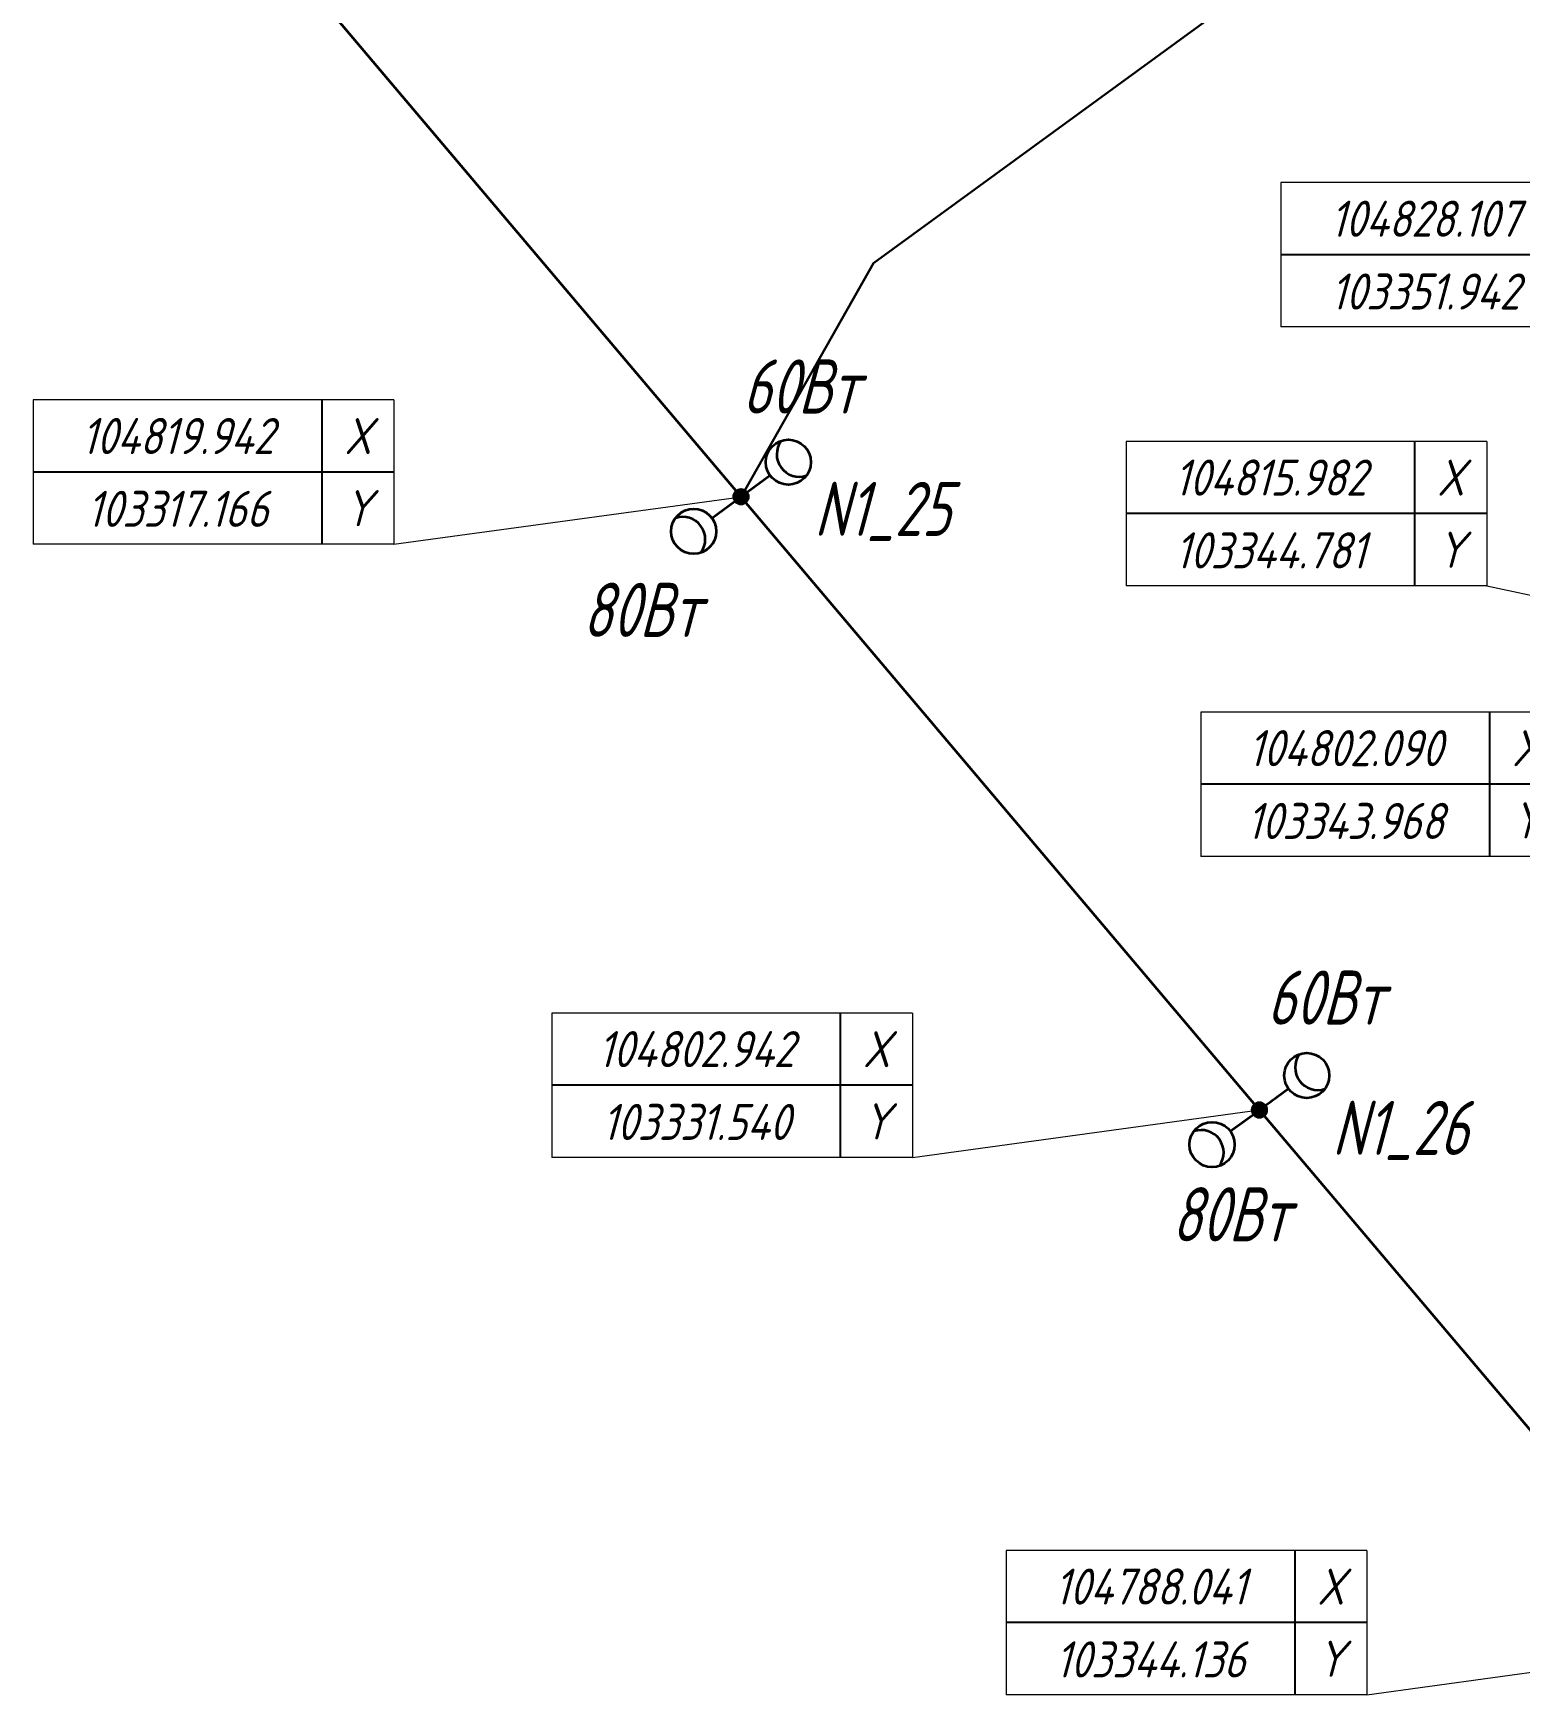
# Model space of a CAD drawing. Header units: millimetres. Extents: x 103224660 to 103518869, y 104697762 to 104995758.
# Drawn here: x 103297545 to 103338755, y 104786726 to 104832794 of the extents above; entities that cross this region are included whole.
import ezdxf
from ezdxf.enums import TextEntityAlignment as Align

# ---------------------------------------------------------------- set-up
doc = ezdxf.new("R2010")
doc.units = ezdxf.units.MM
doc.set_wipeout_variables(frame=1)
doc.layers.add('0 @ 1', color=7, linetype='Continuous')
for name, color, linetype, lineweight in [('ЭО_Воздушная линия', 10, 'Continuous', 35), ('ЭО_Кабельная линия', 3, 'ID_N', 30), ('ЭО_Пл_Опора', 10, 'Continuous', 35), ('ЭО_Пл_Опора_Светильники', 10, 'Continuous', 35), ('ЭО_Пл_Светильники', 10, 'Continuous', 25), ('ЭО_Пл_Светильники_Текст', 10, 'Continuous', 20), ('ЭС_Координата', 7, 'Continuous', 25)]:
    doc.layers.add(name, color=color, linetype=linetype, lineweight=lineweight)
doc.styles.add('ПБГС', font='simplex.shx', dxfattribs={"width": 0.8, "oblique": 15})
doc.linetypes.add('ID_N', pattern='A,0,3,-3,["N",ПБГС,S=1.2,R=0,X=-1,Y=-0.5],-3,6', length=15)

# ---------------------------------------------------------------- blocks, each defined once
blk = doc.blocks.new('промежуточная')
h = blk.add_hatch(color=255)
edge = h.paths.add_edge_path()
edge.add_arc((0, 0), 0.833, 0, 360)
at = {"lineweight": 30}
blk.add_circle((0, 0), 0.833, dxfattribs=at)
blk = doc.blocks.new('*U19')
at = {"layer": 'ЭО_Пл_Светильники'}
blk.add_line((0, 2), (0, 0), dxfattribs=at)
at = {"layer": 'ЭО_Пл_Светильники', "linetype": 'ByBlock', "xscale": 250, "yscale": 250, "zscale": 250}
blk.add_blockref('промежуточная', (0, 0), dxfattribs=at)
at = {"style": 'ПБГС', "oblique": 15, "width": 0.7, "flags": 1}
blk.add_attdef('NAME', (0, -6), '', height=3.5, dxfattribs=at)
at = {"layer": 'ЭО_Пл_Светильники_Текст', "style": 'ПБГС', "oblique": 15, "width": 0.7, "flags": 1}
for tag, p in [('TYPE', (0, 0)), ('MANUFACTURER', (0, -12)), ('SPECIFICATION_SECTION', (0, -18)), ('POWER', (0, -24)), ('GROUP', (0, -30))]:
    blk.add_attdef(tag, p, '', height=3.5, dxfattribs=at)
at = {"layer": 'ЭО_Пл_Светильники_Текст', "style": 'ПБГС', "oblique": 15, "width": 0.7}
blk.add_attdef('N_PYLON', (2026, -1088), '', height=1500, dxfattribs=at)
blk = doc.blocks.new('*U379')
at = {"layer": 'ЭО_Пл_Светильники'}
blk.add_line((0, 2), (0, 0), dxfattribs=at)
at = {"layer": 'ЭО_Пл_Светильники', "linetype": 'ByBlock', "xscale": 250, "yscale": 250, "zscale": 250}
blk.add_blockref('промежуточная', (0, 0), dxfattribs=at)
at = {"style": 'ПБГС', "oblique": 15, "width": 0.7, "flags": 1}
blk.add_attdef('NAME', (0, -6), '', height=3.5, dxfattribs=at)
at = {"layer": 'ЭО_Пл_Светильники_Текст', "style": 'ПБГС', "oblique": 15, "width": 0.7, "flags": 1}
for tag, p in [('TYPE', (0, 0)), ('MANUFACTURER', (0, -12)), ('SPECIFICATION_SECTION', (0, -18)), ('POWER', (0, -24)), ('GROUP', (0, -30))]:
    blk.add_attdef(tag, p, '', height=3.5, dxfattribs=at)
at = {"layer": 'ЭО_Пл_Светильники_Текст', "style": 'ПБГС', "oblique": 15, "width": 0.7}
blk.add_attdef('N_PYLON', (2010, -1246), '', height=1500, dxfattribs=at)
blk = doc.blocks.new('*U237')
at = {"layer": 'ЭО_Пл_Опора_Светильники'}
h = blk.add_hatch(color=256, dxfattribs=at)
h.dxf.hatch_style = 1
h.paths.add_polyline_path([(-117, 161, 1), (117, -161, 1)])
blk.add_line((-807, -590), (0, 0), dxfattribs=at)
for centre, radius in [((0, 0), 199), ((-1312, -959), 625)]:
    blk.add_circle(centre, radius, dxfattribs=at)
blk.add_arc((-1614, -1181), 625, 323.6454, 108.7302, dxfattribs=at)
at = {"style": 'ПБГС', "oblique": 15, "width": 0.7, "flags": 1}
for tag, p, height in [('TYPE', (-1704, -2539), 525000), ('NAME', (0, -3506), 875), ('MANUFACTURER', (0, -5006), 875), ('SPECIFICATION_SECTION', (0, -6506), 875), ('GROUP', (0, -9506), 875)]:
    blk.add_attdef(tag, p, '', height=height, dxfattribs=at)
at = {"layer": 'ЭО_Пл_Светильники_Текст', "style": 'ПБГС', "oblique": 15, "width": 0.7}
blk.add_attdef('POWER', (-4396, -3885), '', height=1500, dxfattribs=at)
blk = doc.blocks.new('*U238')
at = {"layer": 'ЭО_Пл_Опора_Светильники'}
h = blk.add_hatch(color=256, dxfattribs=at)
h.dxf.hatch_style = 1
h.paths.add_polyline_path([(117, -161, 1), (-117, 161, 1)])
blk.add_line((808, 590), (0, 0), dxfattribs=at)
for centre, radius in [((1312, 958), 625), ((0, 0), 199)]:
    blk.add_circle(centre, radius, dxfattribs=at)
blk.add_arc((1615, 1179), 625, 143.5876, 288.6724, dxfattribs=at)
at = {"style": 'ПБГС', "oblique": 15, "width": 0.7, "flags": 1}
for tag, p, height in [('TYPE', (-1704, -2539), 525000), ('NAME', (0, -3506), 875), ('MANUFACTURER', (0, -5006), 875), ('SPECIFICATION_SECTION', (0, -6506), 875), ('GROUP', (0, -9506), 875)]:
    blk.add_attdef(tag, p, '', height=height, dxfattribs=at)
at = {"layer": 'ЭО_Пл_Светильники_Текст', "style": 'ПБГС', "oblique": 15, "width": 0.7}
blk.add_attdef('POWER', (37, 2308), '', height=1500, dxfattribs=at)
blk = doc.blocks.new('*U252')
at = {"layer": 'ЭО_Пл_Опора_Светильники'}
h = blk.add_hatch(color=256, dxfattribs=at)
h.dxf.hatch_style = 1
h.paths.add_polyline_path([(-117, 161, 1), (117, -161, 1)])
blk.add_line((-807, -590), (0, 0), dxfattribs=at)
for centre, radius in [((0, 0), 199), ((-1312, -959), 625)]:
    blk.add_circle(centre, radius, dxfattribs=at)
blk.add_arc((-1614, -1181), 625, 323.6454, 108.7302, dxfattribs=at)
at = {"style": 'ПБГС', "oblique": 15, "width": 0.7, "flags": 1}
for tag, p, height in [('TYPE', (-1704, -2539), 525000), ('NAME', (0, -3506), 875), ('MANUFACTURER', (0, -5006), 875), ('SPECIFICATION_SECTION', (0, -6506), 875), ('GROUP', (0, -9506), 875)]:
    blk.add_attdef(tag, p, '', height=height, dxfattribs=at)
at = {"layer": 'ЭО_Пл_Светильники_Текст', "style": 'ПБГС', "oblique": 15, "width": 0.7}
blk.add_attdef('POWER', (-2434, -3642), '', height=1500, dxfattribs=at)
blk = doc.blocks.new('*U235')
at = {"layer": 'ЭО_Пл_Опора_Светильники'}
h = blk.add_hatch(color=256, dxfattribs=at)
h.dxf.hatch_style = 1
h.paths.add_polyline_path([(117, -161, 1), (-117, 161, 1)])
blk.add_line((808, 590), (0, 0), dxfattribs=at)
for centre, radius in [((1312, 958), 625), ((0, 0), 199)]:
    blk.add_circle(centre, radius, dxfattribs=at)
blk.add_arc((1615, 1179), 625, 143.5876, 288.6724, dxfattribs=at)
at = {"style": 'ПБГС', "oblique": 15, "width": 0.7, "flags": 1}
for tag, p, height in [('TYPE', (-1704, -2539), 525000), ('NAME', (0, -3506), 875), ('MANUFACTURER', (0, -5006), 875), ('SPECIFICATION_SECTION', (0, -6506), 875), ('GROUP', (0, -9506), 875)]:
    blk.add_attdef(tag, p, '', height=height, dxfattribs=at)
at = {"layer": 'ЭО_Пл_Светильники_Текст', "style": 'ПБГС', "oblique": 15, "width": 0.7}
blk.add_attdef('POWER', (202, 2368), '', height=1500, dxfattribs=at)
blk = doc.blocks.new('*U494')
blk.add_wipeout([(-19.243, -2.631), (-19.243, 5.369), (-39.243, 5.369), (-39.243, -2.631)])
at = {"lineweight": 0}
blk.add_line((-19.243, -2.631), (0, 0), dxfattribs=at)
at = {"color": 0, "lineweight": 0, "transparency": 16777216}
for points in [[(-39.243, 5.369), (-39.243, -2.631), (-39.243, -2.631), (-39.243, -2.631)], [(-19.243, 5.369), (-39.243, 5.369)], [(-19.243, 5.369), (-19.243, -2.631), (-19.243, -2.631), (-19.243, -2.631)], [(-19.243, -2.631), (-39.243, -2.631)]]:
    blk.add_lwpolyline(points, dxfattribs=at)
at = {"transparency": 16777216}
for points in [[(-23.243, 5.369), (-23.243, -2.631)], [(-19.243, 1.369), (-39.243, 1.369)]]:
    blk.add_lwpolyline(points, dxfattribs=at)
at = {"color": 250, "transparency": 16777216, "style": 'ПБГС', "oblique": 15, "width": 0.8, "flags": 8}
for tag, p in [('КООРДИНАТАY', (-31.243, 3.369)), ('КООРДИНАТАX', (-31.243, -0.668))]:
    blk.add_attdef(tag, text='', height=2, dxfattribs=at).set_placement(p, align=Align.MIDDLE_CENTER)
at = {"layer": '0 @ 1', "color": 7, "transparency": 16777216, "char_height": 2, "width": 4, "attachment_point": 5, "style": 'ПБГС'}
for s, insert in [('X', (-21.243, 3.369)), ('Y', (-21.243, -0.631))]:
    blk.add_mtext(s, dxfattribs=dict(at, insert=insert))
blk = doc.blocks.new('*U1389')
at = {"layer": 'ЭС_Координата', "lineweight": 70}
ref = blk.add_blockref('*U494', (103344136, 104788041), dxfattribs=dict(at, xscale=500, yscale=500, zscale=500))
ref.add_attrib('КООРДИНАТАX', '103344.136', dxfattribs={"layer": '0 @ 1', "color": 250, "transparency": 16777216, "height": 1000, "style": 'ПБГС', "oblique": 15, "width": 0.8, "flags": 8}).set_placement((103328514, 104787707), align=Align.MIDDLE_CENTER)
ref.add_attrib('КООРДИНАТАY', '104788.041', dxfattribs={"layer": '0 @ 1', "color": 250, "transparency": 16777216, "height": 1000, "style": 'ПБГС', "oblique": 15, "width": 0.8, "flags": 8}).set_placement((103328514, 104789726), align=Align.MIDDLE_CENTER)
blk = doc.blocks.new('*U1390')
at = {"layer": 'ЭС_Координата', "lineweight": 70}
ref = blk.add_blockref('*U494', (103331540, 104802942), dxfattribs=dict(at, xscale=500, yscale=500, zscale=500))
ref.add_attrib('КООРДИНАТАX', '103331.540', dxfattribs={"layer": '0 @ 1', "color": 250, "transparency": 16777216, "height": 1000, "style": 'ПБГС', "oblique": 15, "width": 0.8, "flags": 8}).set_placement((103315919, 104802608), align=Align.MIDDLE_CENTER)
ref.add_attrib('КООРДИНАТАY', '104802.942', dxfattribs={"layer": '0 @ 1', "color": 250, "transparency": 16777216, "height": 1000, "style": 'ПБГС', "oblique": 15, "width": 0.8, "flags": 8}).set_placement((103315919, 104804627), align=Align.MIDDLE_CENTER)
blk = doc.blocks.new('*U1391')
at = {"layer": 'ЭС_Координата', "lineweight": 70}
ref = blk.add_blockref('*U494', (103317166, 104819942), dxfattribs=dict(at, xscale=500, yscale=500, zscale=500))
ref.add_attrib('КООРДИНАТАX', '103317.166', dxfattribs={"layer": '0 @ 1', "color": 250, "transparency": 16777216, "height": 1000, "style": 'ПБГС', "oblique": 15, "width": 0.8, "flags": 8}).set_placement((103301545, 104819607), align=Align.MIDDLE_CENTER)
ref.add_attrib('КООРДИНАТАY', '104819.942', dxfattribs={"layer": '0 @ 1', "color": 250, "transparency": 16777216, "height": 1000, "style": 'ПБГС', "oblique": 15, "width": 0.8, "flags": 8}).set_placement((103301545, 104821626), align=Align.MIDDLE_CENTER)
blk = doc.blocks.new('*U524')
blk.add_wipeout([(-8.104, 15.764), (-8.104, 23.764), (-28.104, 23.764), (-28.104, 15.764)])
at = {"lineweight": 0}
blk.add_line((-8.104, 15.764), (0, 0), dxfattribs=at)
at = {"color": 0, "lineweight": 0, "transparency": 16777216}
for points in [[(-28.104, 23.764), (-28.104, 15.764), (-28.104, 15.764), (-28.104, 15.764)], [(-8.104, 23.764), (-28.104, 23.764)], [(-8.104, 23.764), (-8.104, 15.764), (-8.104, 15.764), (-8.104, 15.764)], [(-8.104, 15.764), (-28.104, 15.764)]]:
    blk.add_lwpolyline(points, dxfattribs=at)
at = {"transparency": 16777216}
for points in [[(-12.104, 23.764), (-12.104, 15.764)], [(-8.104, 19.764), (-28.104, 19.764)]]:
    blk.add_lwpolyline(points, dxfattribs=at)
at = {"color": 250, "transparency": 16777216, "style": 'ПБГС', "oblique": 15, "width": 0.8, "flags": 8}
for tag, p in [('КООРДИНАТАY', (-20.104, 21.764)), ('КООРДИНАТАX', (-20.104, 17.726))]:
    blk.add_attdef(tag, text='', height=2, dxfattribs=at).set_placement(p, align=Align.MIDDLE_CENTER)
at = {"layer": '0 @ 1', "color": 7, "transparency": 16777216, "char_height": 2, "width": 4, "attachment_point": 5, "style": 'ПБГС'}
for s, insert in [('X', (-10.104, 21.764)), ('Y', (-10.104, 17.764))]:
    blk.add_mtext(s, dxfattribs=dict(at, insert=insert))
blk = doc.blocks.new('*U1428')
at = {"layer": 'ЭС_Координата', "lineweight": 70}
ref = blk.add_blockref('*U524', (103343968, 104802090), dxfattribs=dict(at, xscale=500, yscale=500, zscale=500))
ref.add_attrib('КООРДИНАТАX', '103343.968', dxfattribs={"layer": '0 @ 1', "color": 250, "transparency": 16777216, "height": 1000, "style": 'ПБГС', "oblique": 15, "width": 0.8, "flags": 8}).set_placement((103333916, 104810953), align=Align.MIDDLE_CENTER)
ref.add_attrib('КООРДИНАТАY', '104802.090', dxfattribs={"layer": '0 @ 1', "color": 250, "transparency": 16777216, "height": 1000, "style": 'ПБГС', "oblique": 15, "width": 0.8, "flags": 8}).set_placement((103333916, 104812972), align=Align.MIDDLE_CENTER)
blk = doc.blocks.new('*U525')
blk.add_wipeout([(-13.882, 2.984), (-13.882, 10.984), (-33.882, 10.984), (-33.882, 2.984)])
at = {"lineweight": 0}
blk.add_line((-13.882, 2.984), (0, 0), dxfattribs=at)
at = {"color": 0, "lineweight": 0, "transparency": 16777216}
for points in [[(-33.882, 10.984), (-33.882, 2.984), (-33.882, 2.984), (-33.882, 2.984)], [(-13.882, 10.984), (-33.882, 10.984)], [(-13.882, 10.984), (-13.882, 2.984), (-13.882, 2.984), (-13.882, 2.984)], [(-13.882, 2.984), (-33.882, 2.984)]]:
    blk.add_lwpolyline(points, dxfattribs=at)
at = {"transparency": 16777216}
for points in [[(-17.882, 10.984), (-17.882, 2.984)], [(-13.882, 6.984), (-33.882, 6.984)]]:
    blk.add_lwpolyline(points, dxfattribs=at)
at = {"color": 250, "transparency": 16777216, "style": 'ПБГС', "oblique": 15, "width": 0.8, "flags": 8}
for tag, p in [('КООРДИНАТАY', (-25.882, 8.984)), ('КООРДИНАТАX', (-25.882, 4.947))]:
    blk.add_attdef(tag, text='', height=2, dxfattribs=at).set_placement(p, align=Align.MIDDLE_CENTER)
at = {"layer": '0 @ 1', "color": 7, "transparency": 16777216, "char_height": 2, "width": 4, "attachment_point": 5, "style": 'ПБГС'}
for s, insert in [('X', (-15.882, 8.984)), ('Y', (-15.882, 4.984))]:
    blk.add_mtext(s, dxfattribs=dict(at, insert=insert))
blk = doc.blocks.new('*U1429')
at = {"layer": 'ЭС_Координата', "lineweight": 70}
ref = blk.add_blockref('*U525', (103344781, 104815982), dxfattribs=dict(at, xscale=500, yscale=500, zscale=500))
ref.add_attrib('КООРДИНАТАX', '103344.781', dxfattribs={"layer": '0 @ 1', "color": 250, "transparency": 16777216, "height": 1000, "style": 'ПБГС', "oblique": 15, "width": 0.8, "flags": 8}).set_placement((103331840, 104818456), align=Align.MIDDLE_CENTER)
ref.add_attrib('КООРДИНАТАY', '104815.982', dxfattribs={"layer": '0 @ 1', "color": 250, "transparency": 16777216, "height": 1000, "style": 'ПБГС', "oblique": 15, "width": 0.8, "flags": 8}).set_placement((103331840, 104820474), align=Align.MIDDLE_CENTER)
blk = doc.blocks.new('*U526')
blk.add_wipeout([(-19.623, -6.911), (-19.623, 1.089), (-39.623, 1.089), (-39.623, -6.911)])
at = {"lineweight": 0}
blk.add_line((-19.623, -6.911), (0, 0), dxfattribs=at)
at = {"color": 0, "lineweight": 0, "transparency": 16777216}
for points in [[(-39.623, 1.089), (-39.623, -6.911), (-39.623, -6.911), (-39.623, -6.911)], [(-19.623, 1.089), (-39.623, 1.089)], [(-19.623, 1.089), (-19.623, -6.911), (-19.623, -6.911), (-19.623, -6.911)], [(-19.623, -6.911), (-39.623, -6.911)]]:
    blk.add_lwpolyline(points, dxfattribs=at)
at = {"transparency": 16777216}
for points in [[(-23.623, 1.089), (-23.623, -6.911)], [(-19.623, -2.911), (-39.623, -2.911)]]:
    blk.add_lwpolyline(points, dxfattribs=at)
at = {"color": 250, "transparency": 16777216, "style": 'ПБГС', "oblique": 15, "width": 0.8, "flags": 8}
for tag, p in [('КООРДИНАТАY', (-31.623, -0.911)), ('КООРДИНАТАX', (-31.623, -4.949))]:
    blk.add_attdef(tag, text='', height=2, dxfattribs=at).set_placement(p, align=Align.MIDDLE_CENTER)
at = {"layer": '0 @ 1', "color": 7, "transparency": 16777216, "char_height": 2, "width": 4, "attachment_point": 5, "style": 'ПБГС'}
for s, insert in [('X', (-21.623, -0.911)), ('Y', (-21.623, -4.911))]:
    blk.add_mtext(s, dxfattribs=dict(at, insert=insert))
blk = doc.blocks.new('*U1430')
at = {"layer": 'ЭС_Координата', "lineweight": 70}
ref = blk.add_blockref('*U526', (103351942, 104828107), dxfattribs=dict(at, xscale=500, yscale=500, zscale=500))
ref.add_attrib('КООРДИНАТАX', '103351.942', dxfattribs={"layer": '0 @ 1', "color": 250, "transparency": 16777216, "height": 1000, "style": 'ПБГС', "oblique": 15, "width": 0.8, "flags": 8}).set_placement((103336130, 104825633), align=Align.MIDDLE_CENTER)
ref.add_attrib('КООРДИНАТАY', '104828.107', dxfattribs={"layer": '0 @ 1', "color": 250, "transparency": 16777216, "height": 1000, "style": 'ПБГС', "oblique": 15, "width": 0.8, "flags": 8}).set_placement((103336130, 104827651), align=Align.MIDDLE_CENTER)

msp = doc.modelspace()

# ---------------------------------------------------------------- linework, layer by layer
at = {"layer": 'ЭО_Кабельная линия'}
msp.add_lwpolyline([(103317166, 104819942), (103320838, 104826423), (103334874, 104836661)], dxfattribs=at)

# ---------------------------------------------------------------- block references
at = {"layer": 'ЭО_Пл_Опора'}
for name, p, values in [('*U19', (103317165, 104819943), {'N_PYLON': 'N1_25'}), ('*U379', (103331538, 104802939), {'N_PYLON': 'N1_26'})]:
    msp.add_blockref(name, p, dxfattribs=at).add_auto_attribs(values)
at = {"layer": 'ЭО_Пл_Светильники'}
for name, p, values in [('*U238', (103317166, 104819942), {'POWER': '60Вт'}), ('*U237', (103317165, 104819942), {'POWER': '80Вт'}), ('*U235', (103331538, 104802939), {'POWER': '60Вт'}), ('*U252', (103331537, 104802939), {'POWER': '80Вт'})]:
    msp.add_blockref(name, p, dxfattribs=at).add_auto_attribs(values)
at = {"layer": 'ЭО_Пл_Светильники_Текст'}
msp.add_blockref('*U1389', (0, 0), dxfattribs=at)

# ---------------------------------------------------------------- next in the draw order: block references
for name in ['*U1430', '*U1391', '*U1429', '*U1390']:
    msp.add_blockref(name, (0, 0), dxfattribs=at)

# ---------------------------------------------------------------- next in the draw order: linework, layer by layer
at = {"layer": 'ЭО_Воздушная линия'}
msp.add_line((103317166, 104819942), (103298349, 104842199), dxfattribs=at)

# ---------------------------------------------------------------- next in the draw order: block references
at = {"layer": 'ЭО_Пл_Светильники_Текст'}
msp.add_blockref('*U1428', (0, 0), dxfattribs=at)

# ---------------------------------------------------------------- next in the draw order: linework, layer by layer
at = {"layer": 'ЭО_Воздушная линия'}
for p, q in [((103331537, 104802938), (103317164, 104819938)), ((103331534, 104802941), (103344134, 104788037))]:
    msp.add_line(p, q, dxfattribs=at)

doc.saveas('drawing.dxf')
